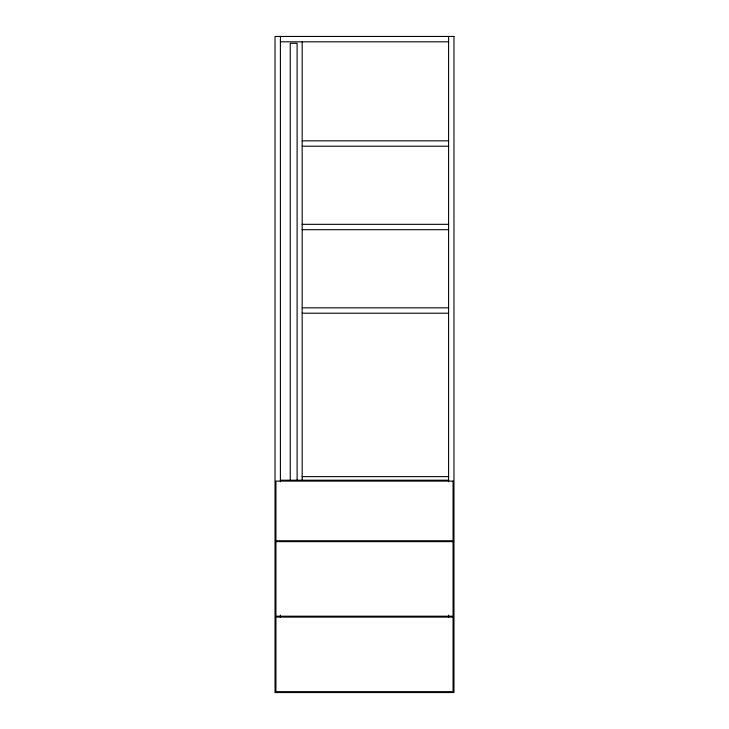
<?xml version="1.0" encoding="UTF-8"?>
<svg xmlns="http://www.w3.org/2000/svg" width="729" height="729" viewBox="0 0 729 729"><rect width="100%" height="100%" fill="white"/><g stroke="black" fill="none" stroke-linecap="round" stroke-linejoin="round"><path stroke-width="1.09" d="M280.401 41.817L448.599 41.817M302.171 140.834L448.599 140.834M302.171 146.201L448.599 146.201M302.171 224.332L448.599 224.332M302.171 229.699L448.599 229.699M302.171 307.838L448.599 307.838M302.171 313.206L448.599 313.206M302.171 476.629L448.599 476.629M280.401 480.211L448.599 480.211M448.599 36.45L448.599 481.823M448.599 615.094L448.599 617.372M302.171 41.817L302.171 480.211M297.104 480.211L297.104 43.312L290.242 43.312L290.242 480.211M280.401 36.45L280.401 481.823M280.401 615.094L280.401 617.372M453.967 36.45L275.033 36.45L275.033 692.55L453.967 692.55L453.967 36.45M453.073 481.104L275.927 481.104L275.927 540.754L453.073 540.754L453.073 481.104M453.073 541.647L275.927 541.647L275.927 616.205L453.073 616.205L453.073 541.647M453.073 617.099L275.927 617.099L275.927 691.657L453.073 691.657L453.073 617.099"/></g></svg>
